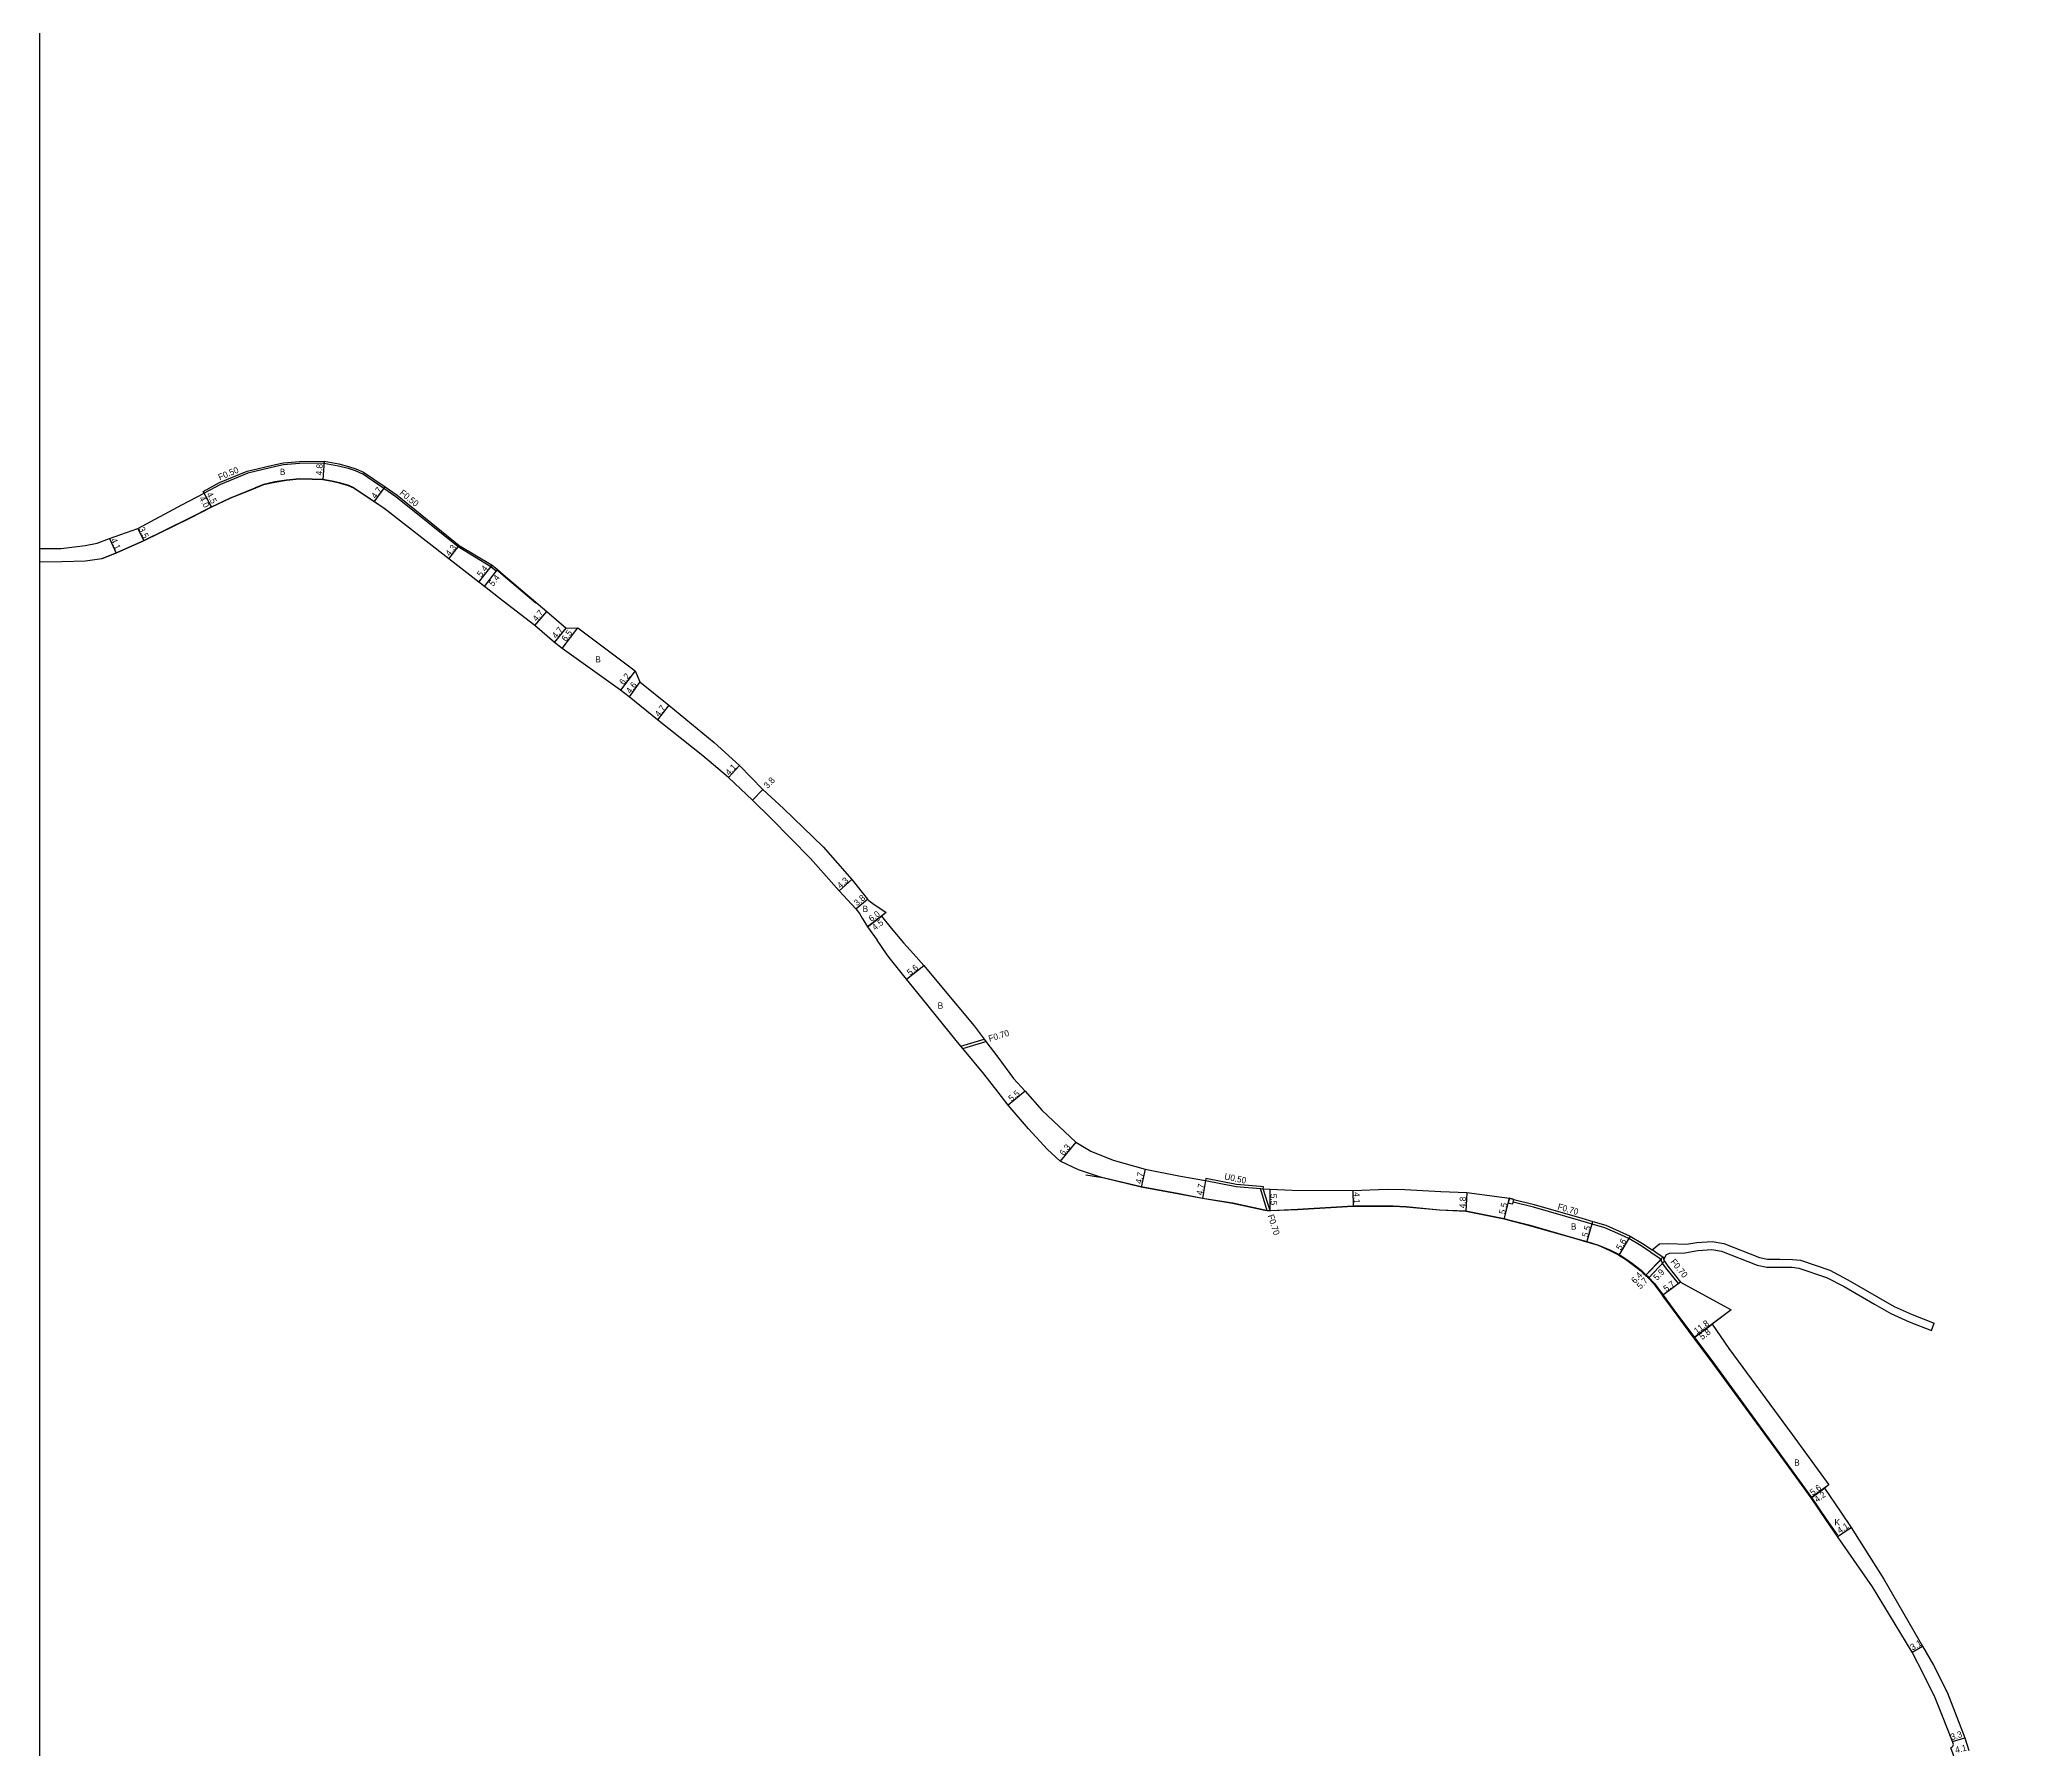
# Model space of a CAD drawing. Header units: metres. Extents: x -24000 to -20800, y -105000 to -102000.
# Drawn here: x -24000 to -23497, y -103048 to -102615 of the extents above; entities that cross this region are included whole.
import ezdxf

# ---------------------------------------------------------------- set-up
doc = ezdxf.new("R2010")
doc.units = ezdxf.units.M
doc.header["$LTSCALE"] = 2.5
for name, color, linetype in [('側溝・桝', 7, 'Continuous'), ('図郭', 7, 'Continuous'), ('幅員', 7, 'Continuous'), ('歩道・分離帯・安全施設', 7, 'Continuous'), ('舗装', 7, 'Continuous'), ('道路', 7, 'Continuous')]:
    doc.layers.add(name, color=color, linetype=linetype)
doc.styles.get("Standard").update_dxf_attribs({"font": ''})
doc.styles.get('Standard').set_extended_font_data('@MS PGothic')

msp = doc.modelspace()

# ---------------------------------------------------------------- linework, layer by layer
at = {"layer": '側溝・桝'}
for points in [[(-23927.89, -102722.08), (-23934.06, -102722.16), (-23938.09, -102722.54), (-23940.03, -102722.92), (-23947.2, -102724.61), (-23954.11, -102727.5), (-23958.28, -102729.73)], [(-23883.85, -102749.09), (-23884.16, -102749.48), (-23885.51, -102748.43), (-23893.83, -102743.36), (-23909.59, -102730.66), (-23912.63, -102728.52), (-23918.12, -102724.79)], [(-23766.27, -102870.02), (-23760.36, -102868.23)], [(-23765.78, -102870.61), (-23759.91, -102868.82)], [(-23689.55, -102906.18), (-23689.51, -102905.68), (-23690.26, -102905.62), (-23696.33, -102905.13), (-23704.09, -102903.55), (-23704.19, -102904.04)], [(-23688.54, -102911.75), (-23690.3, -102906.12)], [(-23687.79, -102911.81), (-23689.55, -102906.18)], [(-23591.2, -102922.35), (-23591.32, -102922.27), (-23593.7, -102920.69), (-23596.81, -102918.82), (-23599.58, -102917.53), (-23602.89, -102916.09), (-23606.11, -102915.14), (-23608.95, -102914.29), (-23621.01, -102910.86), (-23626.13, -102909.54)], [(-23588.62, -102924.09), (-23591.2, -102922.35)], [(-23589.33, -102922.77), (-23590.93, -102921.68)], [(-23587.91, -102924.14), (-23587.93, -102923.7), (-23589.33, -102922.77)], [(-23588.62, -102924.09), (-23588.61, -102924.45), (-23588.24, -102925.09)], [(-23583.69, -102929.83), (-23584.25, -102930.25), (-23587.46, -102926.26), (-23588.24, -102925.09)]]:
    msp.add_lwpolyline(points, dxfattribs=at)
at = {"layer": '側溝・桝', "flags": 128}
msp.add_lwpolyline([(-23927.89, -102722.08), (-23924.18, -102722.79), (-23921.74, -102723.4), (-23919.92, -102723.98), (-23918.12, -102724.79)], dxfattribs=at)
at = {"layer": '側溝・桝'}
msp.add_lwpolyline([(-23627.42, -102909.73), (-23627.41, -102909.73), (-23626.73, -102909.91), (-23626.26, -102910.03), (-23626.13, -102909.54), (-23625.96, -102908.86), (-23627.12, -102908.57)], close=True, dxfattribs=at)
at = {"layer": '図郭'}
msp.add_lwpolyline([(-24000, -103200), (-23200, -103200), (-23200, -102600), (-24000, -102600)], close=True, dxfattribs=at)
at = {"layer": '幅員'}
for points in [[(-23927.84, -102721.57), (-23928.16, -102726.36)], [(-23958.51, -102729.29), (-23956.38, -102733.26)], [(-23956.38, -102733.26), (-23958.28, -102729.73)], [(-23915.09, -102731.92), (-23912.34, -102728.11)], [(-23982.3, -102741.23), (-23980.58, -102744.95)], [(-23975.1, -102738.68), (-23973.56, -102741.82)], [(-23896.2, -102746.33), (-23893.54, -102742.95)], [(-23888.53, -102752.29), (-23885.22, -102748.02)], [(-23887.15, -102753.36), (-23883.85, -102749.09)], [(-23874.34, -102763.32), (-23871.32, -102759.71)], [(-23869.37, -102767.63), (-23866.39, -102763.99)], [(-23867.42, -102769.09), (-23863.49, -102763.91)], [(-23848.9, -102774.8), (-23852.65, -102779.73)], [(-23847.72, -102777.6), (-23850.4, -102781.34)], [(-23840.35, -102783.5), (-23843.21, -102787.23)], [(-23822.47, -102798.84), (-23825.24, -102801.87)], [(-23816.51, -102804.87), (-23819.13, -102807.62)], [(-23797.14, -102830.56), (-23793.94, -102827.69)], [(-23792.92, -102835.12), (-23789.99, -102832.69)], [(-23785.19, -102836.11), (-23789.96, -102839.76)], [(-23789.96, -102839.76), (-23786.38, -102837.02)], [(-23780.04, -102853.02), (-23775.68, -102849.5)], [(-23749.99, -102881.45), (-23754.25, -102884.93)], [(-23737.09, -102894.32), (-23741.06, -102899.21)], [(-23719.48, -102901.2), (-23720.54, -102905.78)], [(-23704.19, -102904.04), (-23705.01, -102908.67)], [(-23687.79, -102911.81), (-23687.83, -102906.31)], [(-23666.8, -102906.59), (-23666.71, -102910.69)], [(-23637.93, -102907.16), (-23638.19, -102911.95)], [(-23628.42, -102913.91), (-23627.12, -102908.57)], [(-23607.47, -102919.74), (-23605.91, -102914.46)], [(-23596.48, -102918.2), (-23599.37, -102923)], [(-23592.6, -102928.16), (-23588.2, -102923.52)], [(-23592.55, -102928.22), (-23588.62, -102924.09)], [(-23587.74, -102924.57), (-23591.82, -102928.83)], [(-23583.69, -102929.83), (-23588.27, -102933.23)], [(-23570.84, -102936.9), (-23580.3, -102943.96)], [(-23580.3, -102943.96), (-23575.65, -102940.49)], [(-23546.07, -102981.3), (-23550.59, -102984.61)], [(-23550.59, -102984.61), (-23547.2, -102982.12)], [(-23543.85, -102994.39), (-23540.43, -102992.12)], [(-23524.96, -103023.74), (-23522.28, -103022.19)], [(-23514.7, -103046.43), (-23511.56, -103045.43)]]:
    msp.add_lwpolyline(points, dxfattribs=at)
at = {"layer": '歩道・分離帯・安全施設'}
for points in [[(-23934.06, -102726.04), (-23937.36, -102726.41), (-23940.31, -102726.87), (-23943.22, -102727.54), (-23945.31, -102728.33)], [(-23920.24, -102728.38), (-23921.59, -102727.77), (-23923.61, -102727.16), (-23925.78, -102726.67), (-23928.15, -102726.26), (-23930.87, -102726.14), (-23934.06, -102726.04)], [(-23988.4, -102746.9), (-23984.24, -102746.3), (-23980.62, -102744.86), (-23973.6, -102741.73), (-23962.05, -102736.07), (-23956.43, -102733.17), (-23951.77, -102731), (-23945.31, -102728.33)], [(-23920.24, -102728.38), (-23915.04, -102731.84), (-23912.57, -102733.48), (-23910.91, -102734.77)], [(-23883.73, -102749.32), (-23882.36, -102750.48), (-23874.09, -102757.5)], [(-23734.56, -102902.61), (-23730.86, -102903.21)], [(-23730.86, -102903.21), (-23729.87, -102903.38), (-23720.51, -102905.63), (-23710.86, -102907.37), (-23704.98, -102908.52), (-23697.29, -102909.78), (-23689.18, -102911.55), (-23688.75, -102911.58)], [(-23687.66, -102911.66), (-23680.9, -102911.34), (-23666.72, -102910.54), (-23656.6, -102910.52), (-23653.28, -102910.69), (-23644.81, -102911.48), (-23638.17, -102911.8), (-23628.44, -102913.75), (-23627.61, -102913.96), (-23622.2, -102915.35), (-23610.24, -102918.76), (-23607.43, -102919.59), (-23604.49, -102920.47), (-23601.48, -102921.78), (-23599.28, -102922.87)], [(-23599.28, -102922.87), (-23597.58, -102923.91), (-23595.87, -102925.17), (-23593.67, -102926.86), (-23593.66, -102926.86)], [(-23591.72, -102928.72), (-23592.44, -102928.11), (-23592.5, -102928.06), (-23592.82, -102927.7), (-23593.41, -102927.08), (-23593.66, -102926.86)], [(-23591.72, -102928.72), (-23590.31, -102930.19), (-23588.14, -102933.14)], [(-23588.14, -102933.14), (-23585.63, -102936.57), (-23580.18, -102943.87), (-23575.78, -102949.77), (-23559.85, -102971.52), (-23550.47, -102984.52), (-23546.71, -102989.97), (-23543.91, -102994.02)]]:
    msp.add_lwpolyline(points, dxfattribs=at)
at = {"layer": '歩道・分離帯・安全施設', "flags": 128}
msp.add_lwpolyline([(-23688.75, -102911.58), (-23688.02, -102911.65), (-23687.66, -102911.66)], dxfattribs=at)
at = {"layer": '舗装'}
msp.add_lwpolyline([(-23550.59, -102984.61), (-23547.2, -102982.12)], dxfattribs=at)
at = {"layer": '道路'}
for points in [[(-24000, -102743.78), (-23994.52, -102743.77), (-23988.47, -102742.99), (-23985.37, -102742.37), (-23982.3, -102741.23), (-23975.1, -102738.68), (-23963.9, -102732.66), (-23958.28, -102729.73), (-23958.51, -102729.29), (-23954.33, -102727.04), (-23947.35, -102724.14), (-23940.14, -102722.43), (-23938.16, -102722.05), (-23934.08, -102721.66), (-23927.84, -102721.57)], [(-23934.06, -102726.14), (-23937.35, -102726.51), (-23940.29, -102726.97), (-23943.19, -102727.63), (-23945.27, -102728.42)], [(-23920.28, -102728.47), (-23921.62, -102727.87), (-23923.63, -102727.26), (-23925.8, -102726.77), (-23928.16, -102726.36), (-23930.87, -102726.24), (-23934.06, -102726.14)], [(-23917.87, -102724.35), (-23912.34, -102728.11), (-23909.29, -102730.26), (-23893.54, -102742.95), (-23885.22, -102748.02), (-23883.85, -102749.09), (-23882.36, -102750.35), (-23871.32, -102759.71), (-23866.39, -102763.99), (-23863.49, -102763.91), (-23848.9, -102774.8), (-23847.72, -102777.6), (-23840.35, -102783.5), (-23828.86, -102792.99), (-23822.47, -102798.84), (-23816.51, -102804.87), (-23811.27, -102809.67), (-23801.24, -102819.4), (-23793.94, -102827.69)], [(-23945.27, -102728.42), (-23951.73, -102731.09), (-23956.38, -102733.26), (-23962, -102736.16), (-23973.56, -102741.82), (-23980.58, -102744.95), (-23984.21, -102746.39), (-23988.39, -102747), (-23994.4, -102747.17), (-24000, -102747.18)], [(-23797.14, -102830.56), (-23804.45, -102822.41), (-23814.37, -102812.23), (-23819.13, -102807.62), (-23825.24, -102801.87), (-23831.74, -102796.32), (-23843.21, -102787.23), (-23850.4, -102781.34), (-23852.65, -102779.73), (-23867.42, -102769.09), (-23869.37, -102767.63), (-23874.34, -102763.32), (-23882.36, -102757.09), (-23887.15, -102753.36), (-23888.53, -102752.29), (-23896.2, -102746.33), (-23912.63, -102733.56), (-23915.09, -102731.92), (-23920.28, -102728.47)], [(-23797.14, -102830.56), (-23792.92, -102835.12), (-23792.03, -102836.36), (-23791.32, -102837.5), (-23789.96, -102839.76), (-23787.53, -102843.15)], [(-23793.94, -102827.69), (-23789.96, -102832.73), (-23789.59, -102833.03), (-23788.6, -102833.81), (-23785.19, -102836.11), (-23786.38, -102837.02), (-23783.92, -102840.04)], [(-23783.92, -102840.04), (-23780.81, -102843.75), (-23778.29, -102846.58)], [(-23785.14, -102846.58), (-23787.53, -102843.15)], [(-23599.37, -102923), (-23601.54, -102921.91), (-23604.54, -102920.61), (-23607.47, -102919.74), (-23610.29, -102918.9), (-23622.24, -102915.5), (-23627.74, -102914.08), (-23628.42, -102913.91), (-23638.19, -102911.95), (-23644.82, -102911.63), (-23653.29, -102910.84), (-23656.61, -102910.68), (-23666.71, -102910.69), (-23680.9, -102911.49), (-23687.79, -102911.81), (-23688.54, -102911.75), (-23689.2, -102911.7), (-23697.32, -102909.93), (-23705.01, -102908.67), (-23710.89, -102907.52), (-23720.54, -102905.78), (-23729.91, -102903.52), (-23730.86, -102903.21), (-23736.43, -102901.41), (-23741.06, -102899.21), (-23744.28, -102896.25), (-23749.15, -102890.95), (-23754.25, -102884.93), (-23756.84, -102881.69), (-23760.42, -102877.05), (-23765.78, -102870.61), (-23766.27, -102870.02), (-23767.45, -102868.6), (-23776.01, -102858.02), (-23780.04, -102853.02), (-23784.49, -102847.49), (-23785.14, -102846.58)], [(-23778.29, -102846.58), (-23775.68, -102849.5), (-23771.13, -102855.03), (-23762.93, -102864.87), (-23760.36, -102868.23), (-23759.91, -102868.82), (-23756.9, -102872.76), (-23752.91, -102878.19), (-23749.99, -102881.45), (-23745.65, -102886.3), (-23737.09, -102894.32), (-23733.3, -102896.68), (-23727.67, -102898.94), (-23719.48, -102901.2), (-23710.57, -102902.94), (-23704.19, -102904.04), (-23696.4, -102905.62), (-23690.3, -102906.12), (-23689.55, -102906.18), (-23687.83, -102906.31), (-23682.26, -102906.51), (-23666.8, -102906.59), (-23658.13, -102906.29), (-23653.61, -102906.39), (-23644.51, -102906.87), (-23637.93, -102907.16), (-23627.12, -102908.57), (-23625.96, -102908.86), (-23620.83, -102910.18), (-23608.75, -102913.62), (-23605.91, -102914.46), (-23602.65, -102915.43), (-23599.29, -102916.9), (-23596.48, -102918.2), (-23593.33, -102920.09), (-23590.93, -102921.68)], [(-23590.93, -102921.68), (-23589, -102920.13), (-23586.68, -102920.02), (-23582.2, -102920.26), (-23579.53, -102919.83), (-23575.69, -102919.57), (-23572.73, -102920.03), (-23563.64, -102923.62), (-23561.61, -102924.05), (-23558.52, -102924.06), (-23555.28, -102924.08), (-23553.26, -102924.33), (-23545.84, -102926.84), (-23541.21, -102929.26), (-23533.51, -102933.75), (-23529.46, -102936.04), (-23524.9, -102938.11), (-23519.34, -102940.27)], [(-23587.91, -102924.14), (-23587.26, -102922.83), (-23586.38, -102922.49), (-23582.58, -102922.41), (-23579.28, -102921.81), (-23575.77, -102921.58), (-23573.26, -102921.97), (-23564.22, -102925.54), (-23561.83, -102926.05), (-23558.52, -102926.06), (-23555.41, -102926.08), (-23553.71, -102926.29), (-23546.63, -102928.68), (-23542.18, -102931.01), (-23534.49, -102935.49), (-23530.37, -102937.83), (-23525.68, -102939.95), (-23520.06, -102942.13)], [(-23599.37, -102923), (-23597.66, -102924.04), (-23595.96, -102925.29), (-23593.76, -102926.97)], [(-23591.82, -102928.83), (-23592.55, -102928.22), (-23592.6, -102928.16), (-23592.93, -102927.81), (-23593.52, -102927.19), (-23593.76, -102926.97)], [(-23587.74, -102924.57), (-23587.91, -102924.14)], [(-23587.74, -102924.57), (-23586.91, -102925.83), (-23583.69, -102929.83), (-23570.84, -102936.9), (-23575.65, -102940.49), (-23571.4, -102946.7), (-23555.41, -102968.54), (-23546.07, -102981.3), (-23547.2, -102982.13), (-23543.05, -102988.23), (-23540.43, -102992.12), (-23532.1, -103005.18), (-23522.28, -103022.19), (-23519.48, -103027.03), (-23516.02, -103033.9), (-23511.56, -103045.43), (-23510.54, -103048.65)], [(-23591.82, -102928.83), (-23590.43, -102930.29), (-23588.27, -102933.23)], [(-23506.65, -103075.34), (-23509.55, -103065.94), (-23511.79, -103058.58), (-23514.52, -103049.62), (-23515.12, -103047.98), (-23514.9, -103047.8), (-23514.65, -103047.59), (-23514.55, -103047.43), (-23514.48, -103047.18), (-23514.7, -103046.43), (-23517.38, -103039.56), (-23519.09, -103035.3), (-23521.95, -103029.47), (-23524.96, -103023.74), (-23534.97, -103007.16), (-23543.85, -102994.39), (-23546.83, -102990.05), (-23550.59, -102984.61), (-23559.97, -102971.61), (-23575.9, -102949.86), (-23580.3, -102943.96), (-23585.75, -102936.66), (-23588.27, -102933.23)], [(-23520.06, -102942.13), (-23519.34, -102940.27)]]:
    msp.add_lwpolyline(points, dxfattribs=at)
at = {"layer": '道路', "flags": 128}
msp.add_lwpolyline([(-23927.84, -102721.57), (-23924.07, -102722.3), (-23921.61, -102722.92), (-23919.74, -102723.51), (-23917.87, -102724.35)], dxfattribs=at)

# ---------------------------------------------------------------- texts
at = {"layer": '側溝・桝'}
for s, rotation, p in [('F0.50', 22.6135, (-23954.29, -102726.48)), ('F0.50', 321.136, (-23908.8, -102729.9)), ('F0.70', 16.8961, (-23758.99, -102868.89)), ('U0.50', 348.524, (-23699.52, -102903.78)), ('F0.70', 344.1016, (-23615.02, -102911.39)), ('F0.70', 287.3015, (-23688.44, -102912.98)), ('F0.70', 308.834, (-23586.34, -102924.76))]:
    msp.add_text(s, height=1.6, rotation=rotation, dxfattribs=at).set_placement(p)
at = {"layer": '幅員'}
for s, rotation, p in [('4.8', 86.1918, (-23928.34, -102725.25)), ('4.0', 298.262, (-23959.59, -102731.02)), ('4.5', 298.262, (-23957.72, -102730)), ('4.7', 54.202, (-23914.73, -102731.26)), ('4.1', 294.8387, (-23982.02, -102741.6)), ('3.5', 296.0692, (-23974.94, -102738.77)), ('4.3', 51.8921, (-23895.94, -102745.84)), ('5.4', 52.2964, (-23887.94, -102751.13)), ('5.4', 52.2965, (-23884.93, -102753.46)), ('4.7', 50.071, (-23873.9, -102762.4)), ('4.7', 50.6169, (-23868.94, -102766.71)), ('6.5', 52.8248, (-23866.5, -102767.47)), ('6.2', 52.7621, (-23851.82, -102778.48)), ('4.6', 54.4843, (-23850.07, -102780.72)), ('4.7', 52.5324, (-23842.83, -102786.58)), ('4.1', 47.514, (-23825.01, -102801.47)), ('3.8', 46.3693, (-23815.31, -102804.79)), ('4.3', 41.8533, (-23796.8, -102830.12)), ('3.8', 40, (-23792.61, -102834.53)), ('5.6', 38.8796, (-23779.17, -102852.19)), ('5.5', 39.2606, (-23753.43, -102884.13)), ('6.3', 50.9089, (-23740.16, -102897.94)), ('4.7', 77.012, (-23720.47, -102905.03)), ('4.7', 79.9087, (-23704.98, -102907.92)), ('4.1', 271.1925, (-23666.69, -102907.04)), ('5.5', 270.4014, (-23687.72, -102907.46)), ('4.8', 86.9581, (-23638.25, -102911.15)), ('5.5', 76.3228, (-23628.25, -102912.77)), ('5.5', 73.4584, (-23607.24, -102918.61)), ('5.6', 58.991, (-23598.83, -102921.92)), ('6.4', 47, (-23595.23, -102930.34)), ('5.9', 46.2471, (-23589.64, -102929.56)), ('5.7', 46, (-23593.85, -102931.74)), ('5.7', 36.5857, (-23587.32, -102932.4)), ('11.8', 36.7446, (-23579.55, -102943.08)), ('5.8', 36.7446, (-23578.2, -102944.58)), ('5.6', 36.2105, (-23550.16, -102984.07)), ('4.2', 36.2105, (-23549.04, -102985.82)), ('4.1', 33.5493, (-23543.29, -102993.72)), ('3.1', 29.9929, (-23524.84, -103023.35)), ('3.3', 17.6303, (-23514.88, -103046.08)), ('4.1', 13.6626, (-23513.82, -103049.37))]:
    msp.add_text(s, height=1.6, rotation=rotation, dxfattribs=at).set_placement(p)
at = {"layer": '舗装'}
for s, p in [('B', (-23939.05, -102725.1)), ('B', (-23859.03, -102772.67)), ('B', (-23791.21, -102835.98)), ('B', (-23772.15, -102860.5)), ('B', (-23611.51, -102916.54)), ('B', (-23554.86, -102976.43)), ('K', (-23544.64, -102991.58))]:
    msp.add_text(s, height=1.6, dxfattribs=at).set_placement(p)
at = {"layer": '道路'}
for s, rotation, p in [('6.0', 37, (-23788.94, -102838.55)), ('4.5', 38, (-23788.04, -102840.74))]:
    msp.add_text(s, height=1.6, rotation=rotation, dxfattribs=at).set_placement(p)

doc.saveas('drawing.dxf')
